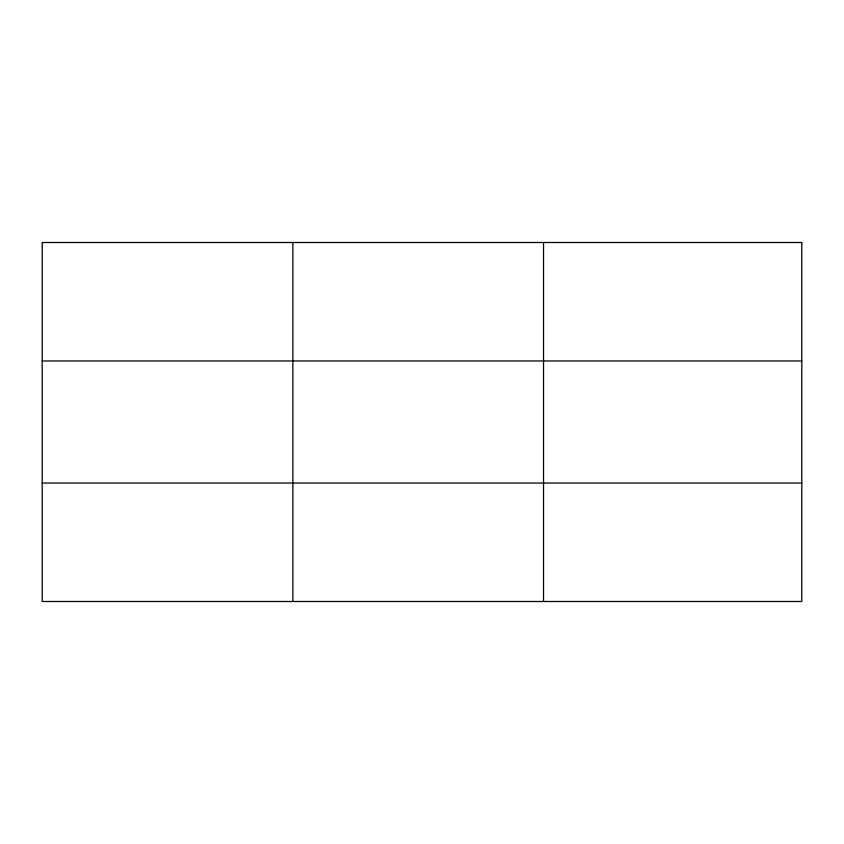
<?xml version="1.0" encoding="UTF-8"?>
<svg xmlns="http://www.w3.org/2000/svg" width="844" height="844" viewBox="0 0 844 844"><rect width="100%" height="100%" fill="white"/><g stroke="black" fill="none" stroke-linecap="round" stroke-linejoin="round"><path stroke-width="1.27" d="M292.868 242.502L292.868 601.498M543.536 242.502L543.536 601.498M42.2 360.968L801.8 360.968M42.2 483.032L801.8 483.032M801.8 242.502L801.8 601.498L42.2 601.498L42.2 242.502L801.8 242.502"/></g></svg>
